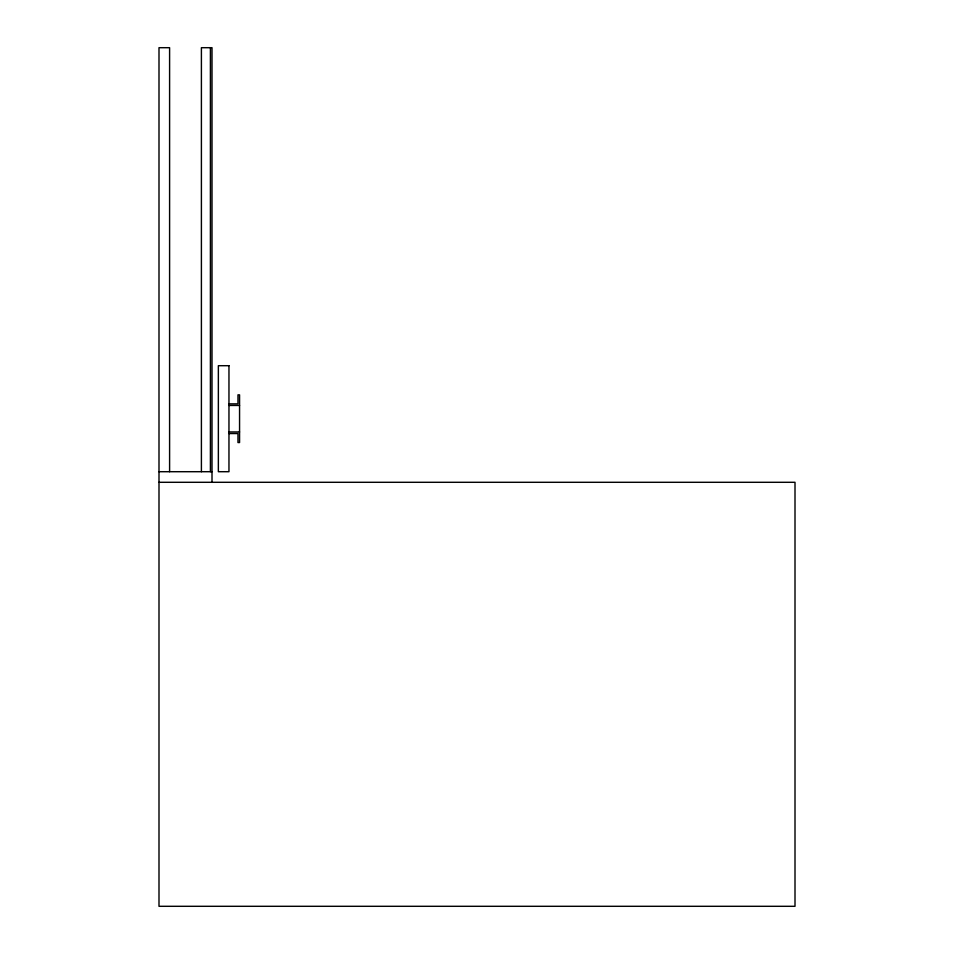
<?xml version="1.0" encoding="UTF-8"?>
<svg xmlns="http://www.w3.org/2000/svg" width="954" height="954" viewBox="0 0 954 954"><rect width="100%" height="100%" fill="white"/><g stroke="black" fill="none" stroke-linecap="round" stroke-linejoin="round"><path stroke-width="1.43" d="M228.96 403.864L237.975 403.864L237.975 394.849L239.561 394.849L239.561 442.549L237.975 442.549L237.975 433.545L228.96 433.545M228.96 405.45L239.561 405.45M228.96 431.947L239.561 431.947M158.996 471.705L212.003 471.705M158.996 482.295L795.004 482.295L795.004 906.3L158.996 906.3L158.996 47.7L169.597 47.7L169.597 471.705M212.003 482.295L212.003 47.7L201.401 47.7L201.401 471.705M210.405 47.7L210.405 471.705M228.96 365.704L218.359 365.704L218.359 471.705L228.96 471.705L228.96 365.704"/></g></svg>
